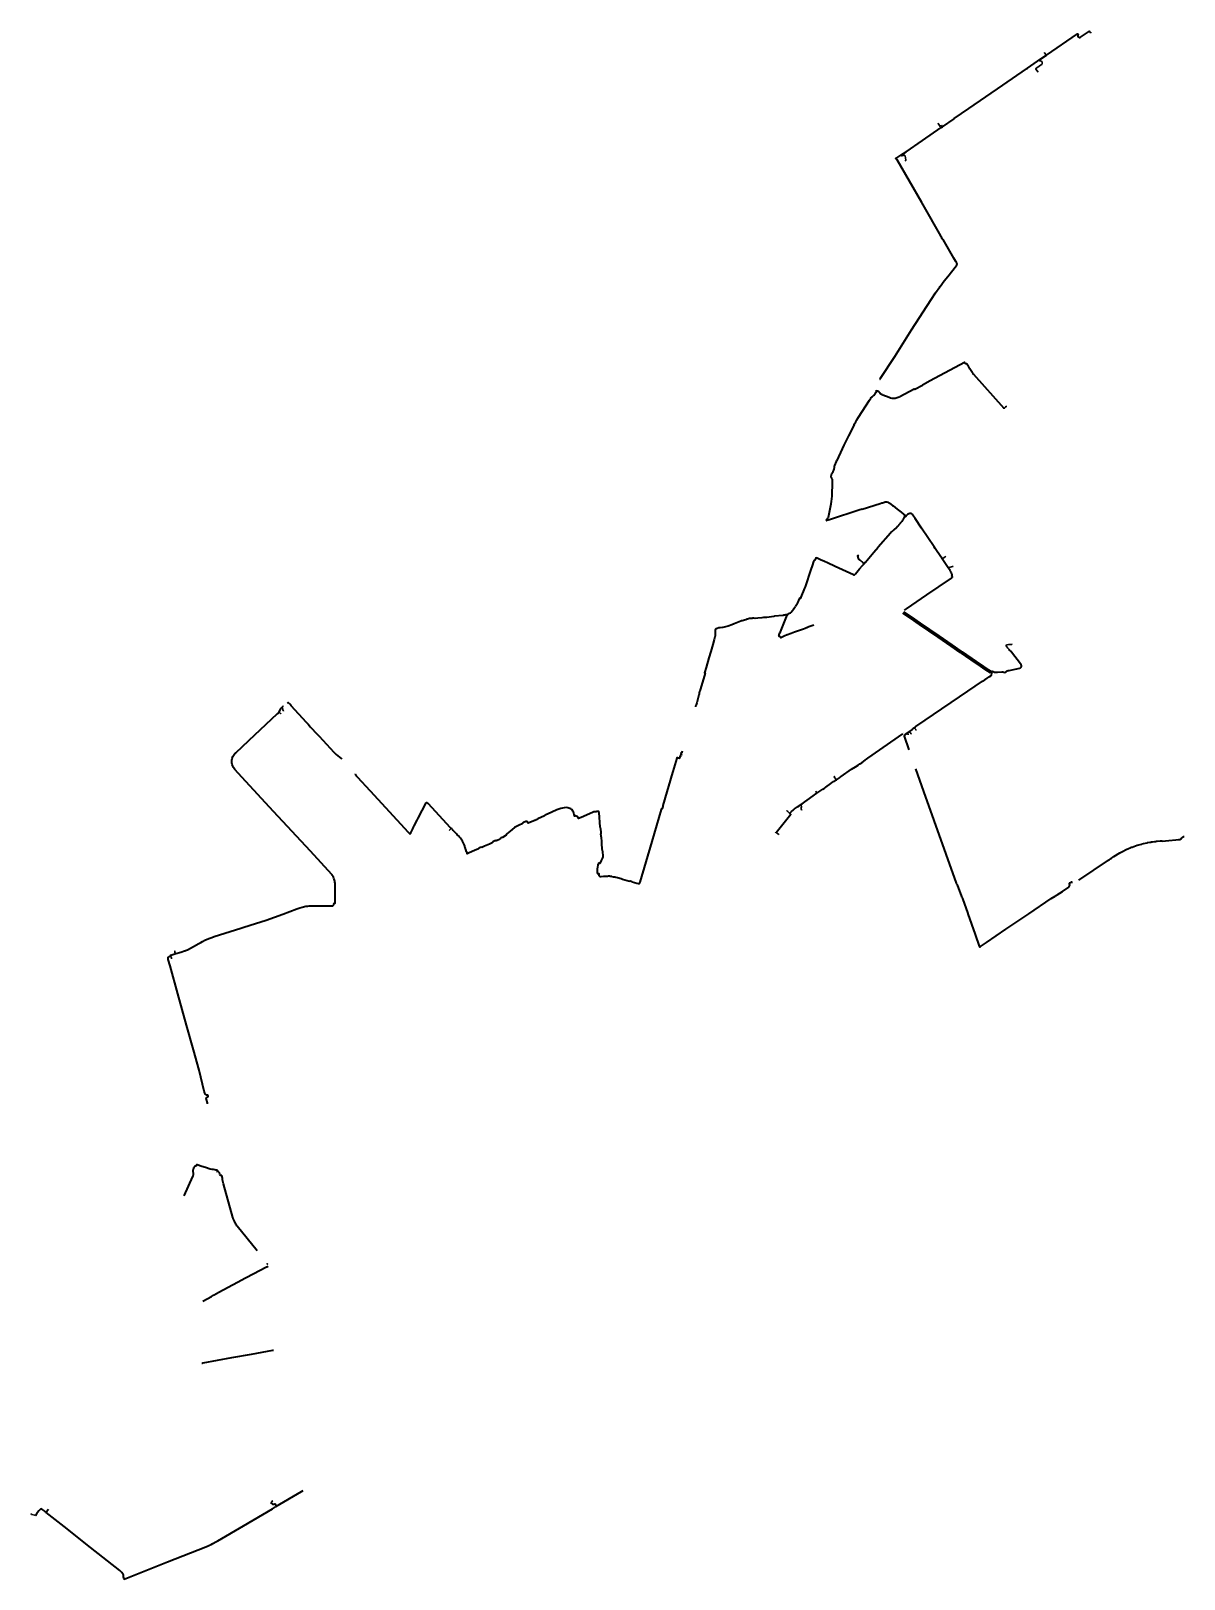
# Model space of a CAD drawing. Header units: metres. Extents: x 253669 to 260302, y 531920 to 540822.
import ezdxf

# ---------------------------------------------------------------- set-up
doc = ezdxf.new("R2010")
doc.units = ezdxf.units.M
doc.header["$PDMODE"] = 96
doc.header["$PDSIZE"] = 2
doc.layers.get('0').update_dxf_attribs({"lineweight": 25})
doc.layers.add('Accesspoint', color=3, linetype='Continuous')
doc.layers.add('Aftakmof', color=7, linetype='Continuous')
for name, color, linetype, lineweight in [('GESTUURDE BORING', 251, 'Continuous', 140), ('GEUL', 4, 'Continuous', 35), ('TUINBORING', 3, 'Continuous', 30)]:
    doc.layers.add(name, color=color, linetype=linetype, lineweight=lineweight)

# ---------------------------------------------------------------- blocks, each defined once
blk = doc.blocks.new('BK')
for p, q in [((-0.1, 0.1), (0.1, -0.1)), ((0.1, 0.1), (-0.1, -0.1))]:
    blk.add_line(p, q)
blk.add_circle((0, 0), 0.16)
blk = doc.blocks.new('*U417')
blk.add_blockref('BK', (0, 0))
blk = doc.blocks.new('*U418')
blk.add_blockref('BK', (0, 0))
blk = doc.blocks.new('*U419')
blk.add_blockref('BK', (0, 0))
blk = doc.blocks.new('*U420')
blk.add_blockref('BK', (0, 0))
blk = doc.blocks.new('*U443')
blk.add_blockref('BK', (0, 0))
blk = doc.blocks.new('aftakmof')
blk.add_circle((0, 0), 0.5)
blk = doc.blocks.new('*U444')
blk.add_blockref('aftakmof', (0, 0))
blk = doc.blocks.new('*U446')
blk.add_blockref('BK', (0, 0))
blk = doc.blocks.new('*U448')
blk.add_blockref('BK', (0, 0))
blk = doc.blocks.new('*U450')
blk.add_blockref('BK', (0, 0))
blk = doc.blocks.new('EVP')
at = {"color": 152, "const_width": 0.16, "flags": 128}
for points in [[(-4.8, -4.8), (4.8, 4.8)], [(-4.8, 4.8), (4.8, -4.8)]]:
    blk.add_lwpolyline(points, dxfattribs=at)
at = {"color": 152, "const_width": 0.16}
blk.add_lwpolyline([(-4.8, -4.8), (4.8, -4.8), (4.8, 4.8), (-4.8, 4.8)], close=True, dxfattribs=at)
blk = doc.blocks.new('*U464')
blk.add_blockref('BK', (0, 0))
blk = doc.blocks.new('*U479')
blk.add_blockref('BK', (0, 0))
blk = doc.blocks.new('*U480')
blk.add_blockref('BK', (0, 0))
blk = doc.blocks.new('*U482')
blk.add_blockref('BK', (0, 0))
blk = doc.blocks.new('*U483')
blk.add_blockref('BK', (0, 0))
blk = doc.blocks.new('*U484')
blk.add_blockref('BK', (0, 0))
blk = doc.blocks.new('*U485')
blk.add_blockref('BK', (0, 0))
blk = doc.blocks.new('*U486')
blk.add_blockref('BK', (0, 0))
blk = doc.blocks.new('*U487')
blk.add_blockref('BK', (0, 0))
blk = doc.blocks.new('*U489')
blk.add_blockref('BK', (0, 0))
blk = doc.blocks.new('*U536')
blk.add_blockref('BK', (0, 0))
blk = doc.blocks.new('*U543')
blk.add_blockref('BK', (0, 0))

msp = doc.modelspace()

# ---------------------------------------------------------------- linework, layer by layer
at = {"color": 30, "linetype": 'Continuous'}
msp.add_point((258963.9, 537288.7), dxfattribs=at)
at = {"layer": 'Accesspoint', "linetype": 'Continuous'}
msp.add_lwpolyline([(255032, 533728.2), (255028.8, 533732.2)], dxfattribs=at)
msp.add_point((255028.8, 533732.2), dxfattribs=at)
at = {"layer": 'GESTUURDE BORING', "linetype": 'Continuous'}
for points in [[(258686.9, 537478.2), (258729.9, 537448.8)], [(258729.9, 537448.8), (258782.6, 537412.9), (258888.7, 537340.1), (258963.8, 537288.7)], [(258963.8, 537288.7), (259016.6, 537252.5)], [(259016.6, 537252.5), (259024.7, 537247), (259104.2, 537192.7)], [(259104.2, 537192.7), (259115.2, 537185.1), (259133.8, 537172.3), (259160.4, 537154.2), (259175.4, 537144.5), (259190.2, 537134.8)]]:
    msp.add_lwpolyline(points, dxfattribs=at)
at = {"layer": 'GEUL'}
for points in [[(259510, 540682.7), (259688.9, 540806)], [(259402.4, 540608.8), (259459.6, 540647.9), (259467.6, 540653.8)], [(259467.6, 540653.8), (259510, 540682.7)], [(258980.5, 540318.5), (259063.3, 540375.4), (259260, 540510.9), (259396.5, 540604.8), (259397.2, 540605.3), (259402.4, 540608.8)], [(258703.2, 540127.5), (258797.1, 540192.1), (258905, 540266.4), (258911.8, 540271)], [(258911.8, 540271), (258979, 540317.4), (258979.8, 540318), (258980.5, 540318.5)], [(258898.5, 539352.4), (258922.9, 539384.3), (258942.6, 539409.6), (258993.9, 539474), (258995.3, 539475.9), (258996, 539477.5), (258996.5, 539480.2), (258996.3, 539483.5), (258995.6, 539485.9), (258992.7, 539491), (258988.7, 539496.8), (258977.7, 539515.4), (258970.2, 539528.8), (258947.6, 539568.2), (258916.5, 539621.8), (258915.2, 539623.4), (258913.7, 539624.8), (258912, 539625.9), (258911.1, 539627), (258908.2, 539632.7), (258905.8, 539637.3), (258902.8, 539644.5), (258801.1, 539822.9), (258793.4, 539836.1), (258652.8, 540081.7), (258651.5, 540082.8), (258649.2, 540083.6), (258647.4, 540084.6), (258646.2, 540085.5), (258645.3, 540087), (258644.2, 540088.6), (258644.6, 540089.5), (258650.4, 540092.7), (258672.6, 540107.1), (258673.7, 540107.8)], [(258673.7, 540107.8), (258703.2, 540127.5)], [(258551.7, 538818.9), (258552.1, 538819.5), (258553.4, 538820.5), (258554.2, 538821.1), (258555.4, 538822.3), (258556.9, 538824.5), (258638, 538950.8), (258735.1, 539102.9), (258847.5, 539278.2), (258872.9, 539316.2), (258897.7, 539351.2), (258898.1, 539351.9), (258898.5, 539352.4)], [(259038.8, 538915.8), (258841.8, 538809.5)], [(259267.8, 538649.9), (259267.3, 538650.5), (259092.7, 538845.8), (259090, 538849.1), (259088.2, 538851.5), (259084.7, 538856.1), (259080.9, 538861.5), (259077.2, 538867.2), (259073.2, 538873.6), (259069.7, 538880), (259066.5, 538885.9), (259063.8, 538891.1), (259060.2, 538898), (259059.2, 538899.7), (259056.4, 538903.2), (259053.6, 538905.7), (259051.4, 538906.9), (259049.6, 538907.3), (259048.1, 538907.6), (259046.2, 538907.7), (259045.8, 538908), (259045.2, 538908.5), (259044.7, 538909.4), (259042, 538913.8), (259041, 538915.2), (259040.1, 538915.7), (259039.4, 538915.9), (259038.8, 538915.8)], [(258582.9, 538114), (258584.3, 538114.4), (258588.5, 538114.8), (258593.2, 538114), (258598.7, 538111.8), (258604.2, 538108.3), (258607.4, 538106.1), (258624.7, 538093.2), (258628.1, 538090.9)], [(258628.1, 538090.9), (258652.3, 538072), (258674.2, 538054.5), (258688.3, 538043.6), (258692.4, 538040.5), (258694.7, 538038.7), (258695.7, 538037), (258696, 538034.5), (258695.7, 538032.3), (258695.6, 538032)], [(258870.8, 537846.3), (258870.5, 537846.7), (258864.5, 537855.8), (258792.6, 537962.5), (258755.2, 538018.5), (258742, 538038.3), (258738.7, 538042.5), (258737.2, 538044), (258734.3, 538045.9), (258730.3, 538046.9), (258725.6, 538046.7), (258719, 538044.9), (258711.1, 538041.3)], [(258911.1, 537786.9), (258910.2, 537787.6), (258903.5, 537797.5), (258870.8, 537846.3)], [(258947.6, 537732.4), (258945.5, 537735.5), (258911.1, 537786.8)], [(258694.9, 537490.7), (258706.2, 537498.8), (258821.8, 537580.4), (258958.5, 537671.6), (258962.8, 537674.8), (258963.3, 537675.1), (258964.4, 537676.1), (258966.7, 537678), (258967, 537678.2), (258968, 537679.4), (258968.9, 537680.2), (258969.9, 537681.2), (258970.2, 537681.8), (258970.3, 537682.6), (258967.8, 537685.3), (258966.8, 537686.6), (258967, 537687.8), (258967.5, 537689.4), (258967.7, 537691.3), (258967.8, 537694.7), (258967.6, 537697), (258966.5, 537699.9), (258965.3, 537703), (258963.7, 537706.2), (258961.5, 537710.5), (258959.8, 537713.7), (258957.6, 537717.4), (258955.9, 537719.8), (258947.6, 537732.4)], [(258757.1, 536820.7), (258757.5, 536821), (258759.5, 536822.6), (258813.6, 536859.1), (259058, 537024.6), (259143.6, 537082.5), (259156.5, 537090.8), (259169.7, 537099.6), (259180.4, 537107.1), (259190, 537114.3), (259192.1, 537115.7), (259195.1, 537117.8), (259195.2, 537118.2), (259195.8, 537128.7), (259195.2, 537129.8), (259194.3, 537131.9), (259194.8, 537133.7), (259197.9, 537139.3), (259199.3, 537139.7), (259203.3, 537138.1), (259206.6, 537137.2), (259208.4, 537136.6), (259211.7, 537135.7), (259213.6, 537135.2), (259215.1, 537135.1), (259215.9, 537135), (259216.6, 537135.2), (259217.3, 537135.1), (259218.6, 537135), (259220.9, 537135.1), (259229.7, 537135.4), (259253.5, 537136.4), (259260.3, 537136.2), (259266.1, 537134.6), (259270.3, 537133.8), (259273.3, 537134.2), (259276.1, 537135.2), (259278.3, 537136.6), (259281.7, 537139.7), (259284.9, 537141.8), (259290.2, 537143.6), (259293.6, 537144.4), (259296.7, 537144.6), (259331, 537151.8), (259356.8, 537157.5), (259359.9, 537158.8), (259362.1, 537160.3), (259363.3, 537161.6), (259364.7, 537163.4), (259366.6, 537167.6), (259366.8, 537172.4), (259365.9, 537176.2), (259362.2, 537182.8), (259310.2, 537250.3), (259308.7, 537251.9), (259306.5, 537253.9), (259304.3, 537255.9), (259300.4, 537259.2), (259295.2, 537261.3), (259294.4, 537261.8)], [(259294.4, 537261.8), (259294, 537262)], [(257518.5, 537032.4), (257518.2, 537031.1), (257515.7, 537022.8), (257513.6, 537014.1), (257512.4, 537007.9), (257511.5, 537004.5), (257498.8, 536958.2), (257495.9, 536947.9), (257494.4, 536944.1), (257492.2, 536938), (257491.1, 536934.6)], [(258709.3, 536784.5), (258710.4, 536785.3), (258721, 536792.5), (258721.2, 536792.6)], [(258721.2, 536792.6), (258740.9, 536805.9), (258742.1, 536808.2), (258744.3, 536811.8), (258749, 536815.4), (258751.9, 536817.5)], [(258751.9, 536817.5), (258752.6, 536817.9), (258757.1, 536820.7)], [(258685.1, 536779.4), (258685.3, 536779.6)], [(258691.9, 536766.2), (258693.4, 536767), (258694.8, 536770.9), (258698, 536775.8), (258699.5, 536777.5), (258709.3, 536784.5)], [(258034.9, 536323.4), (258035.4, 536323.9), (258039.9, 536329.2), (258044, 536333.7), (258053.3, 536341.9), (258061.4, 536348.6), (258079.5, 536361.2), (258087.3, 536366.2), (258096.3, 536372.6)], [(258096.3, 536372.6), (258104.8, 536378.2)], [(257956.6, 536212.3), (258039.3, 536317.9), (258039.2, 536318.3), (258034.5, 536321.9), (258034.4, 536322.6), (258034.9, 536323.4)], [(257954.1, 536209), (257956.6, 536212.3)], [(260176.6, 536163.8), (260165.3, 536162.8), (260147.4, 536160.9), (260146, 536161.1), (260144.9, 536161), (260143.2, 536160.5), (260137.1, 536159.5), (260131.3, 536158.9), (260119.7, 536158.1), (260118.7, 536158), (260116.7, 536157.3), (260115.2, 536156.8), (260111.8, 536156.2), (260105.2, 536155.3), (260094, 536153.5), (260090, 536152.8)], [(260176.6, 536163.8), (260215.5, 536167.4), (260253.9, 536170.9), (260269.3, 536172.4), (260273.3, 536172.9), (260277.8, 536173.5), (260281.9, 536174.9), (260284.3, 536176.4), (260287, 536178.9), (260289, 536181.6), (260291.6, 536184.8), (260293.6, 536186.9), (260296.2, 536188.6), (260299.9, 536190), (260302.1, 536190.4)], [(259876.3, 536060.1), (259876.3, 536060.1), (259880.6, 536063.1), (259884.3, 536065.4), (259890.5, 536069.7), (259897.6, 536074.4), (259932.4, 536095.1), (259941.1, 536100.1), (259948.6, 536103.8), (259969.8, 536114.5), (259982, 536120.6), (259983.3, 536121.2)], [(259983.3, 536121.2), (259991.5, 536124.6)], [(259991.5, 536124.6), (259991.5, 536124.6), (259994.4, 536125.8), (260000.6, 536128.2), (260003.4, 536129.2), (260013.3, 536132.8), (260032.9, 536139.6), (260058.5, 536146.7), (260060.8, 536147.6), (260069.7, 536148.9), (260090, 536152.8)], [(259697, 535939.1), (259867.5, 536054.1), (259870.8, 536056.5)], [(259870.8, 536056.5), (259876.3, 536060.1)], [(258997.8, 535912.5), (259021.7, 535845.3)], [(259165.2, 535581), (259277.9, 535657.3), (259408.4, 535745), (259538.5, 535832.6)]]:
    msp.add_lwpolyline(points, dxfattribs=at)
at = {"layer": 'GEUL', "linetype": 'Continuous'}
for points in [[(259688.9, 540806), (259689.7, 540806.2), (259691.1, 540804.5), (259692.2, 540802.8), (259692.4, 540801.5), (259691.6, 540800.2), (259690.5, 540796.6), (259690.8, 540793.1), (259691.9, 540790.5), (259694.1, 540787.9), (259696.3, 540785.8), (259698.5, 540784.6), (259701.1, 540784.2), (259704.4, 540784.4), (259707.4, 540785.5), (259759, 540821.6)], [(258404, 538556.3), (258407.2, 538562.4), (258414.2, 538574.5), (258420.6, 538585.1), (258430.2, 538601.1), (258492.9, 538698.9), (258496, 538703.9), (258500.1, 538710.1), (258502.9, 538714.3), (258506.5, 538718), (258509.1, 538720), (258511.8, 538721.8), (258514.6, 538723.8), (258518.5, 538727), (258521.4, 538730), (258522.8, 538731.1), (258529.7, 538742.8), (258533.3, 538747.9), (258533.3, 538748.8), (258532, 538751.5), (258531.8, 538752.3), (258532.6, 538752.7), (258533.6, 538753)], [(258533.6, 538753), (258534.7, 538753.3), (258536.4, 538753.3), (258539.4, 538753), (258541.3, 538752.1), (258543.5, 538750.4), (258545.7, 538748.1), (258547.2, 538746), (258550.4, 538742.3), (258553.1, 538739.9), (258556.3, 538737.4), (258558.6, 538735.6), (258561.1, 538733.9), (258564, 538732.3), (258567.2, 538730.7), (258569.5, 538729.5), (258605, 538715.4), (258613.8, 538712.1), (258620.6, 538710.3), (258624.7, 538709.8), (258629.7, 538709.7), (258634.8, 538710), (258640.4, 538711.1), (258646.3, 538712.8), (258652.5, 538714.9), (258662.5, 538718.9), (258665.2, 538719.9), (258667.2, 538720.9), (258749.2, 538764.3)], [(258749.2, 538764.3), (258750, 538764.7), (258750.6, 538764.1), (258752, 538762), (258752.5, 538761.5), (258753.2, 538761.7), (258798.1, 538785.8)], [(258841.8, 538809.5), (258798.1, 538785.8)], [(258404, 538556.3), (258371.5, 538494.2), (258345.4, 538440.1), (258335.1, 538418.5), (258305.1, 538352.8)], [(258279.8, 538237.9), (258279.8, 538238.6), (258279.8, 538240.3), (258279.6, 538244.8), (258278.5, 538247.4), (258271.5, 538257.7), (258270.8, 538259.5), (258271.5, 538262.7), (258273.6, 538269.3), (258277, 538276.6), (258283.6, 538288.4), (258286.8, 538295.7), (258288.8, 538301.2), (258289.4, 538304.9), (258290.7, 538311.8), (258292, 538319.2), (258293.3, 538323.5), (258302.2, 538346), (258305.1, 538352.8)], [(258449.7, 538071.5), (258430.6, 538065.9), (258268.7, 538012.4), (258249.1, 538006.1), (258247.6, 538005.9), (258247, 538006.7), (258245.1, 538011.8), (258245.5, 538012.6), (258247.9, 538014.2), (258250.5, 538016.7), (258252.9, 538019.4), (258254.8, 538022.3), (258256.1, 538024.9), (258256.6, 538026.7), (258271.8, 538102.1), (258274.2, 538115.9), (258276.3, 538131.6), (258277.7, 538146.6), (258278.4, 538155.2), (258280.4, 538222), (258279.9, 538237.1), (258279.8, 538237.9)], [(258449.7, 538071.5), (258553.5, 538105), (258563.5, 538108.3), (258566.6, 538109.2), (258579.6, 538112.8), (258582.9, 538114)], [(258695.6, 538032), (258694.5, 538030), (258691.9, 538025.4), (258690.8, 538022.9), (258686, 538014.9), (258683.7, 538011.3), (258682.2, 538008.6), (258680.3, 538005.6), (258677.8, 538001.8), (258674.2, 537997.1), (258672.6, 537995.1), (258671.1, 537993.3), (258669.8, 537991.7), (258669.1, 537990.8), (258668.3, 537989.7), (258667.3, 537988.5), (258666.4, 537987.4), (258665.9, 537986.8), (258664.9, 537985.6), (258663.7, 537984.1), (258662.8, 537983.1), (258661.7, 537982), (258659.9, 537979.9), (258659, 537978.8), (258657.5, 537977.2), (258652.1, 537971.6), (258649.7, 537969), (258648.2, 537967.5), (258632.4, 537952.6), (258629, 537949.6), (258626.4, 537947.2), (258621.2, 537942.3), (258619.6, 537940.8), (258617.7, 537938.9), (258613.9, 537934.9), (258613, 537933.8), (258543.2, 537853)], [(258695.6, 538032), (258698.4, 538031), (258700.5, 538030.7), (258701.5, 538030.7), (258702.7, 538032.6), (258703.7, 538034.8), (258705, 538036.6), (258706.9, 538038.7), (258709.1, 538040.4), (258711.1, 538041.3)], [(258469.5, 537767.6), (258518.4, 537824.4), (258543.2, 537853)], [(258170.9, 537771.8), (258162.3, 537746.5), (258155.1, 537725.4), (258151.1, 537713.7), (258125.6, 537636.9)], [(258401.8, 537693.3), (258400.2, 537694.1), (258294.3, 537742.9), (258250.6, 537762.7), (258233.1, 537770.9), (258211, 537781), (258191.5, 537789.9), (258185.9, 537792.6), (258185.4, 537792), (258183, 537787.4), (258178.3, 537778.5), (258176.4, 537777), (258173.3, 537775.8), (258171.8, 537774.8), (258170.9, 537771.8)], [(258469.4, 537767.4), (258461.6, 537758.2), (258460.6, 537757.5), (258459.8, 537757.6), (258458.9, 537758.8), (258458.8, 537759.9), (258458.1, 537761.5), (258456.8, 537763.1), (258438.4, 537778.5), (258433.1, 537782.4), (258432.2, 537783.4), (258431.5, 537785.4), (258428.8, 537791.1), (258428.3, 537792.5), (258427.1, 537798.1), (258425.1, 537803.4), (258425, 537804.4), (258425.4, 537805), (258430, 537807.4), (258431.7, 537809.5)], [(258404.7, 537692.6), (258404.3, 537692.5), (258403, 537692.8), (258401.8, 537693.3)], [(258404.7, 537692.6), (258411.3, 537700.1), (258436.1, 537728.6), (258452.2, 537747.2), (258458.5, 537754.5), (258459.8, 537756.2), (258460.1, 537756.7), (258460, 537757.6)], [(258124, 537632), (258121.9, 537626.3), (258120.1, 537621), (258119.5, 537618.4), (258098.3, 537565.9), (258097.4, 537564.2), (258097.4, 537564.2), (258096.4, 537560.6), (258095.6, 537558.9), (258094.5, 537559.1), (258090.9, 537560.1), (258090.1, 537560), (258089.3, 537558.6), (258088.7, 537556.7), (258079.3, 537534.3), (258078.1, 537531.6), (258077.6, 537530.4), (258076.6, 537529), (258075.8, 537527.7), (258075.1, 537526.3), (258074.1, 537524.8), (258067.4, 537513)], [(258125.6, 537636.9), (258124, 537632)], [(258019.8, 537463.4), (258022.3, 537468.4), (258024.5, 537470.5), (258027.4, 537471.3), (258033, 537473.8), (258037.4, 537476.8), (258041.8, 537480.5), (258047.9, 537486.9), (258057.2, 537498.2), (258060.3, 537502.8), (258065.4, 537510.3), (258067.4, 537513)], [(257715, 537412.8), (257699.9, 537406.4), (257679.7, 537398.5), (257664.7, 537394.8), (257649, 537391.9)], [(257883.6, 537448.5), (257883.1, 537448.5), (257873.1, 537447.7), (257849.9, 537445.2), (257835, 537444.3), (257826.7, 537444.5), (257821.1, 537444.5), (257818.2, 537444.3), (257808.5, 537443.3), (257802.3, 537442.7), (257790.9, 537440.3), (257788.3, 537439.4), (257785.8, 537438.3), (257783.4, 537437.2), (257781, 537436.1), (257760.6, 537430.7), (257755.9, 537429.6), (257753.3, 537428.9), (257751.7, 537428.5), (257715, 537412.8)], [(257900.1, 537449.6), (257899.9, 537449.6), (257890.4, 537448.8), (257883.6, 537448.5)], [(258019.8, 537463.4), (258019.9, 537464), (258019.6, 537464.4), (258019.2, 537464.7), (258016.1, 537464.7), (258013.5, 537464.7), (258011.7, 537464.4), (258006.2, 537463.3), (258002, 537462.6), (257999.1, 537462.1), (257996.7, 537461.4), (257993.7, 537460.7), (257946.7, 537456.2), (257944.8, 537455.6), (257942.5, 537454.9), (257901.3, 537449.7), (257900.1, 537449.6)], [(257986, 537333.9), (257982.7, 537332.3), (257982.1, 537332.5), (257980.9, 537334.8), (257980.1, 537336.6), (257979.9, 537337.5), (257979.1, 537338.3), (257977.6, 537338.4), (257975.6, 537338.8), (257974, 537339.1), (257972.8, 537339.7), (257972.3, 537340.9), (257972.1, 537342.2), (257972.3, 537345.2), (257973.1, 537349.7), (257973.4, 537350.5), (257974.9, 537354.8), (257977.8, 537361.6), (257980.5, 537367.4), (258019.7, 537462.8), (258019.8, 537463.4)], [(257649, 537391.9), (257646.6, 537391.7), (257633.2, 537390.2), (257625.6, 537389.1), (257616.5, 537386), (257609.5, 537383.2), (257608.5, 537382.7), (257607.2, 537382.1), (257606.9, 537381.5), (257607.1, 537380.2), (257607.2, 537379.4), (257606.8, 537379), (257605.2, 537378.7), (257604.6, 537378.4), (257604.6, 537377.6), (257605.3, 537371.9), (257605.7, 537366.1), (257605.8, 537361.7), (257605.7, 537356.7), (257605.4, 537352.1), (257605, 537347.9), (257604.4, 537343.8), (257603.2, 537336.8), (257601.7, 537329.5), (257599.9, 537322.8), (257591.3, 537293.2), (257579.8, 537252.8)], [(258172.1, 537405.1), (258143.2, 537394.6), (258133.1, 537390.4), (258129.9, 537388.8), (258127.3, 537387.6), (258123.1, 537386.2), (258113.1, 537382.6), (258061.6, 537363.9), (258042.3, 537357.2), (258021.7, 537349.9), (258019.8, 537349), (258002.6, 537341.8), (257990.1, 537336.1), (257986, 537333.9)], [(257579.8, 537252.8), (257569.4, 537217.8)], [(257569.4, 537217.8), (257553.1, 537162.2), (257544.1, 537131.2), (257544.1, 537130.5), (257546.3, 537129.7), (257546.7, 537129.2), (257520.2, 537039.2), (257518.5, 537032.4)], [(255407, 535960.8), (255404.5, 535964.7), (255401.5, 535969.2), (255400, 535971.3), (255276.3, 536105.4), (255063.9, 536334.5), (254882.4, 536531), (254842.2, 536575), (254833.9, 536586), (254829.7, 536593.9), (254826.1, 536603.6), (254824.2, 536613.3), (254823.9, 536621.2), (254824.4, 536628.5), (254826.5, 536638.5), (254828.3, 536643.9), (254831.2, 536650.3), (254834, 536655.7), (254837.9, 536661.5), (254842, 536666.3), (254846.1, 536670.8), (254849.2, 536673.8), (254921.2, 536740.7), (254922.8, 536742.3), (255088.2, 536896.5), (255091.1, 536899.3), (255095.5, 536904.2), (255096.8, 536906), (255097.6, 536907), (255105.9, 536924.2), (255107.4, 536926.5), (255112.6, 536929.5), (255114.6, 536931.3), (255114.9, 536932), (255115.1, 536933.4), (255115.7, 536935.7), (255119.6, 536939.8), (255120.9, 536940.8)], [(255145.7, 536957.2), (255147.8, 536959.7), (255148.5, 536960.2), (255148.9, 536959.9), (255152.3, 536956.4), (255154.4, 536954.9), (255156.5, 536953.8), (255157.8, 536953.2), (255161, 536950.1), (255161.5, 536949.2), (255161.5, 536947.8), (255162.2, 536946), (255164, 536943.9), (255253, 536847.6), (255263.8, 536835.3), (255271.3, 536826.8), (255276, 536821.2), (255318.1, 536776.1), (255325.5, 536767.8)], [(255325.5, 536767.8), (255326.5, 536766.7), (255411.6, 536674.8), (255413.5, 536672.7), (255415.9, 536670.1), (255417.4, 536668.5), (255418.8, 536667), (255419.7, 536666.2), (255420.9, 536665.1), (255422.2, 536664.2), (255423.4, 536663.1), (255425, 536662), (255425.6, 536661.4), (255454.5, 536638.7), (255455.1, 536638.2), (255455.9, 536637.7), (255456.4, 536637.2)], [(258302.1, 536515.9), (258307.8, 536519.3), (258315, 536524.2), (258319.8, 536528.1), (258324, 536531.3), (258329.9, 536535.6), (258389.8, 536576.5), (258412.8, 536591.1), (258428, 536600.7), (258438, 536607.4), (258448.1, 536614.1), (258470.6, 536631), (258474.7, 536633.7), (258483.9, 536640.7), (258685.1, 536779.4)], [(258691.9, 536766.2), (258719.1, 536688.3)], [(257124.4, 535932.3), (257125.6, 535931), (257126.9, 535929.8), (257155.3, 535921.4), (257161.5, 535919.6), (257164.9, 535919), (257167.5, 535919.2), (257169.8, 535920.1), (257171.4, 535921.4), (257172.3, 535922.7), (257172.5, 535923.5), (257173.1, 535926.4), (257241.8, 536160.6), (257296.4, 536345.6), (257297.2, 536348.9), (257297.5, 536349.8), (257297.8, 536350.4), (257298.7, 536350.4), (257299.1, 536350.4), (257299.4, 536350.5), (257300, 536350.6), (257300.7, 536350.7), (257301.4, 536351.1), (257301.5, 536351.3), (257301.7, 536351.5), (257305.1, 536363.1), (257306.4, 536367.7), (257362.2, 536557.4), (257361.9, 536558.2), (257362.9, 536563.1), (257386.5, 536641.1), (257387.1, 536643.5), (257387.7, 536643.6), (257388.7, 536643.3), (257392.3, 536642.5), (257399.3, 536640.3), (257400.2, 536640), (257400.7, 536640.1), (257401.1, 536640.4), (257401.6, 536641.1), (257402.2, 536642.6), (257403.8, 536648.2), (257405.6, 536654.1), (257406.7, 536658.4), (257411, 536673.6), (257412, 536674.1), (257413, 536673.8), (257414.1, 536673.6), (257414.8, 536673.7), (257415.2, 536674.6), (257417.3, 536682.6)], [(255532.9, 536548.6), (255533.7, 536547.4), (255535.8, 536544.4), (255537.5, 536541.9), (255540, 536538.6), (255543.5, 536534.5), (255544.9, 536533.1)], [(255544.9, 536533.1), (255546.7, 536531.1), (255617.8, 536454.1)], [(258758.2, 536578.5), (258804.3, 536449), (258990.7, 535921.8), (258991.1, 535919.9), (258992.3, 535917.6), (258992.8, 535916.7), (258994.2, 535915.4), (258997.1, 535913.3), (258997.8, 535912.5)], [(255617.8, 536454.1), (255620, 536451.7), (255708.1, 536357.1)], [(258104.8, 536378.2), (258120, 536389.4), (258133.6, 536399.1), (258147.7, 536408.8), (258155.1, 536414), (258190.6, 536438.5)], [(258190.6, 536438.5), (258224.6, 536462), (258228.1, 536464.4), (258231.8, 536466.7), (258234, 536468), (258239, 536471.4), (258241.8, 536473.5), (258270.6, 536495.2), (258280.1, 536502.2), (258284.9, 536505.6), (258289, 536508.4), (258292.4, 536510.2), (258297.6, 536513.3), (258302.1, 536515.9)], [(255708.1, 536357.1), (255839.2, 536215.5), (255846.3, 536207.6), (255847.6, 536206.2), (255848.7, 536205.7), (255849.5, 536205.6), (255850.3, 536205.6), (255851.2, 536206.2), (255852.5, 536207.3), (255853.3, 536207.9), (255854.4, 536209.6), (255854.4, 536209.6), (255854.9, 536210.7), (255861.1, 536226.4)], [(255861.1, 536226.4), (255861.6, 536227.6), (255863.1, 536230.8), (255865.3, 536234.7), (255870.5, 536243.9), (255873.9, 536250.4), (255891.5, 536284.3), (255897.4, 536295.7), (255943.3, 536383.3), (255943.6, 536384), (255943.9, 536384.9), (255944.2, 536385.3), (255949.8, 536382.1), (255951.1, 536381.3), (255952.2, 536381.1), (256081.3, 536241.1), (256081.3, 536241.1), (256082.9, 536239.8), (256086.8, 536236.2)], [(257011.5, 535959.4), (257004.6, 535960.1), (257001.4, 535960.5), (256997.4, 535960.9), (256992.3, 535960.8), (256984.9, 535960.7), (256967.4, 535960.3), (256962, 535959.9), (256948.5, 535958.1), (256945.2, 535957.7), (256943.1, 535957.6), (256940.6, 535959), (256939.3, 535961.2), (256938.6, 535963.6), (256937.4, 535973.6), (256937.1, 535974.3), (256936.4, 535974.4), (256931.1, 535974), (256930.3, 535974.4), (256929.5, 535976.6), (256928.7, 535980.6), (256928.3, 535986.3), (256928.4, 535992.5), (256928.8, 536000.8), (256929, 536006.1), (256929.3, 536013), (256931.4, 536024.3), (256932.8, 536030), (256934.9, 536036.4), (256935.5, 536037.4), (256936.5, 536037.6), (256941, 536036.7), (256942.8, 536036.3), (256944.1, 536036.3), (256945.1, 536037.6), (256951.3, 536051.9), (256956.6, 536063.1), (256958.3, 536067.6), (256960, 536073.6), (256960.5, 536076), (256960.4, 536078.5), (256958.7, 536101.5), (256958.2, 536105), (256957.3, 536107.9), (256956.5, 536110.1), (256955.5, 536117.2), (256952.7, 536150.4), (256952.5, 536154.4), (256953.1, 536157.3), (256953.4, 536160.6), (256951.2, 536184.2), (256950.5, 536186), (256949.3, 536188.4), (256948.7, 536194.6), (256948.1, 536201.5), (256948.3, 536206.3), (256948.9, 536210.6), (256946.5, 536235.8), (256945.9, 536237.8), (256944.6, 536241), (256944.2, 536243.1), (256936.8, 536328.3), (256936.3, 536330.6), (256936, 536331.8), (256935.5, 536333.7), (256934.9, 536333.9), (256927.8, 536333.4), (256926.4, 536333.3), (256924, 536332.7), (256920.2, 536332.4), (256906.1, 536331), (256903.3, 536330), (256848.2, 536304.5), (256825.4, 536295.3), (256822.8, 536294.6), (256818.7, 536293.7), (256817.7, 536294.4), (256816.4, 536296.9), (256814, 536302.9), (256813.3, 536303.9), (256812.9, 536304.3), (256812.2, 536304.6), (256810.7, 536304.3), (256808.3, 536304.5), (256806, 536306.4), (256804.4, 536308), (256803.3, 536308.8), (256801.5, 536308.7), (256797.3, 536307.6), (256796.7, 536307.7), (256796, 536309.8), (256794.7, 536315), (256791.9, 536325), (256789.7, 536330.4), (256785.9, 536336.4), (256783.5, 536340), (256779.6, 536344.2), (256773.8, 536348.7), (256768.9, 536351.6), (256763.5, 536353.4), (256757.3, 536355.2), (256748.2, 536356.6), (256736.8, 536355.3), (256727.5, 536353.1), (256716.3, 536350), (256710.5, 536348), (256699.4, 536344.5), (256695, 536342.6), (256641.1, 536318.7), (256634.4, 536315.7), (256627.6, 536312.8), (256626.1, 536311.8), (256624.5, 536310.4), (256623, 536309.6), (256584.7, 536291.6), (256578.9, 536288.2), (256575.9, 536286.4), (256572.6, 536284.6), (256568.1, 536282.5), (256567, 536282.2), (256566.1, 536282.6), (256564.7, 536282.2), (256561, 536280.6), (256529.7, 536267.2), (256528.6, 536267.3), (256528, 536268.1), (256527.2, 536269.8), (256524.8, 536274.7), (256523.6, 536275.9), (256520.6, 536276.8), (256519.2, 536276.8), (256517.9, 536276.8), (256515.7, 536276.5), (256502.8, 536270.6), (256500.3, 536269.4), (256499.4, 536268.6), (256498.5, 536266.8), (256497, 536265), (256494.6, 536262.8), (256477.8, 536254.9), (256466.9, 536249.6), (256451.6, 536241.1), (256436.3, 536230.6), (256425, 536221.1), (256407.3, 536204.8), (256406.4, 536203.8), (256402.4, 536198.3), (256382, 536185), (256378.9, 536183.5), (256373.4, 536181.7), (256371.9, 536180.8), (256370.7, 536179.5), (256369.1, 536177), (256366.7, 536174.1), (256364.1, 536172.1), (256354.2, 536168.1), (256351.1, 536166.9), (256351.1, 536166.9), (256348.3, 536165.9), (256346, 536165.5), (256342.6, 536165.5), (256341.5, 536166.1), (256341.1, 536166.1), (256325.5, 536159.4), (256325, 536157.5), (256324, 536155.2), (256322.9, 536154.1), (256307, 536146.6), (256277.8, 536134), (256265.7, 536128.3), (256263, 536127.5), (256259.9, 536127.8), (256255.7, 536127.2), (256250, 536125), (256247.3, 536124.1), (256246.3, 536123.1), (256245.2, 536120.8), (256244.5, 536118.7), (256243.4, 536118.1), (256220.1, 536108.4), (256190.1, 536095.8), (256178.6, 536090.8), (256178.5, 536091.1), (256178.5, 536092.1), (256178.4, 536093.9), (256178.2, 536095.4), (256175.5, 536101.6), (256169.8, 536115), (256168.8, 536118.2), (256168.3, 536121.2), (256166, 536127.2), (256165.3, 536130.5), (256165, 536133.3), (256162.9, 536139.1), (256161.5, 536142.9), (256158.8, 536147.8), (256150.7, 536163), (256147.6, 536168.7), (256143.8, 536174.8), (256139.3, 536181), (256135.1, 536185.6), (256127.8, 536193.7), (256121.6, 536200.2), (256116.1, 536205.5), (256112.4, 536208.8), (256105.3, 536216.3), (256098.4, 536224.8), (256095.6, 536227.4), (256089.9, 536233.3), (256086.8, 536236.2)], [(255419.1, 535814.9), (255419.2, 535816.9), (255419.1, 535916.9), (255418.4, 535922.2), (255417.7, 535927.7), (255416.5, 535933.3), (255415, 535939.1), (255413.4, 535944.6), (255412.2, 535948.6), (255409.6, 535956), (255407, 535960.8)], [(257011.5, 535959.4), (257018, 535958.5), (257027.3, 535957.1), (257033.7, 535956), (257040.5, 535954.6), (257044.1, 535953.6), (257063.9, 535948), (257072.8, 535945.3), (257111.4, 535933.9), (257113.3, 535934), (257115.2, 535934.3), (257116.2, 535934.7), (257122.1, 535933.2), (257124, 535932.5), (257124.4, 535932.3)], [(259538.5, 535832.6), (259560.1, 535847.1), (259567.2, 535851.2), (259567.7, 535851), (259572.5, 535853.8), (259603.2, 535874.2), (259638.9, 535898.2)], [(259638.9, 535898.2), (259639.4, 535898.8), (259645.4, 535909.2), (259645.4, 535910.2), (259644.9, 535911.6), (259643.5, 535915.4), (259642.9, 535917.2)], [(259660.6, 535924.7), (259659, 535925.3), (259654.9, 535926.8), (259654.3, 535926.7), (259653.7, 535926.6), (259652.8, 535926.2), (259648.8, 535924), (259643.5, 535921.5), (259642.5, 535921), (259642, 535920.5), (259642.1, 535919.4), (259642.9, 535917.2)], [(254684.6, 534653.5), (254683.8, 534657.8), (254678.1, 534678.4), (254677.9, 534680.6), (254677.8, 534682.5), (254678.6, 534685.4), (254679.8, 534688.2), (254682.2, 534691.3), (254684.8, 534693.3), (254687.6, 534694.7), (254688.1, 534695.3), (254688, 534696.3), (254687.4, 534701.6), (254686.8, 534701.8), (254682.4, 534701.9), (254679.2, 534702.2), (254676.3, 534703.4), (254674.7, 534704.4), (254672.6, 534706.5), (254670.6, 534709.9), (254668.9, 534714.2), (254667.6, 534718.8), (254665.9, 534724.8), (254637.6, 534846.3), (254604.1, 534962.8), (254564.1, 535105.8), (254513.7, 535285.4), (254469.3, 535445.7), (254458.8, 535482.6), (254457.9, 535485.7), (254457.6, 535487.9), (254457.5, 535490.9), (254457.7, 535493.7), (254458.6, 535495.2), (254460.9, 535496.8), (254466, 535499), (254472.4, 535501.1), (254473.3, 535501.5), (254473.8, 535501.8), (254473.9, 535502.7), (254472.6, 535506.9), (254475.4, 535507.8), (254480.1, 535509.3), (254502.3, 535516.2), (254531.9, 535525.2), (254553.2, 535532.2), (254556.5, 535533.2), (254557.2, 535533.5), (254569.3, 535538.9), (254604.9, 535557.9), (254635.7, 535574.3), (254645.7, 535580), (254655.9, 535585.5), (254670, 535592.8), (254683, 535599.3), (254719.3, 535613.1), (254722.4, 535614), (254876.3, 535662.5), (254893.4, 535667.6), (254960.7, 535688.8), (255023, 535709.3), (255117.6, 535743.2), (255199.4, 535774.1), (255216.7, 535780.3), (255229.9, 535784.4), (255251.2, 535788.6), (255262.1, 535790), (255270.2, 535790.7), (255276.3, 535791), (255399.9, 535790.8), (255402.9, 535790.9), (255405, 535791.4), (255407.4, 535792.5), (255409.8, 535794.4), (255411.5, 535797.6), (255412, 535800.1), (255412.4, 535805.3), (255412.9, 535806), (255413.8, 535806.2), (255417.9, 535806.3), (255419.2, 535807), (255419.2, 535810.1), (255419.1, 535814.9)], [(259021.7, 535845.4), (259022.4, 535843.5), (259024.1, 535840.9), (259026, 535837.7), (259027.1, 535835.1), (259028.1, 535832.7), (259058.5, 535746.3)], [(259058.5, 535746.3), (259059, 535744.8), (259100.7, 535625.9), (259124.5, 535559.2), (259124.8, 535558), (259125.6, 535556.2), (259126.6, 535556.1), (259131.5, 535558.2), (259165.2, 535581)], [(254741.4, 534272.8), (254739.8, 534272.1), (254737.7, 534271.3), (254732.9, 534272), (254726.6, 534273.2), (254718.3, 534274.5), (254710.7, 534275.6), (254699.1, 534277.8), (254672.6, 534286.7), (254652.4, 534293.1), (254625.2, 534302), (254623, 534302.5), (254622.1, 534302.2), (254621.3, 534301.5), (254619.2, 534296.7), (254618.7, 534295.5), (254617.8, 534295), (254616.8, 534295.2), (254615.4, 534295.1), (254613.8, 534294.7), (254611.4, 534293.6), (254609.3, 534292), (254607.6, 534289.8), (254606.2, 534287.3), (254604.8, 534284.6), (254603.3, 534280.6), (254602.2, 534277.5), (254602.2, 534277.6), (254601.6, 534275.7), (254601.3, 534274.6), (254601, 534273), (254600.9, 534271.2), (254600.8, 534269.8), (254600.9, 534268.5), (254602.5, 534248.2), (254602.3, 534246.4), (254602, 534244.2), (254601.6, 534242.5), (254601.1, 534240.3), (254600.5, 534238.1), (254599.7, 534235.5), (254599, 534233.8), (254548.5, 534122.7)], [(254969.5, 533806.9), (254855.3, 533948.3), (254853.8, 533950.5), (254851, 533954.6), (254846.9, 533961.2), (254845.5, 533963.8), (254842.4, 533970), (254841, 533972.9), (254839.1, 533977.4), (254837.2, 533981.9), (254835.9, 533984.9), (254834.8, 533987.8), (254833.9, 533990.1), (254832.7, 533993.2), (254831.9, 533995.5), (254831, 533998.1), (254777, 534192.8), (254771, 534216.3), (254770.4, 534218.9), (254770.5, 534220.4), (254771, 534222.3), (254770.8, 534223.9), (254766.2, 534239.7), (254765.6, 534240.9), (254764.7, 534241.1), (254761.1, 534240.5), (254759.7, 534240.5), (254758.9, 534241.3), (254756.3, 534247.3), (254752.9, 534255.2), (254750.1, 534259.5), (254747.3, 534262), (254745, 534262.6), (254737, 534262.6), (254736.4, 534262.7)], [(254869.5, 533633.3), (254871, 533634), (255023.4, 533715), (255025, 533715.2), (255027.3, 533715.7), (255030.6, 533717.3), (255034.1, 533718.6)], [(254718.9, 533551.8), (254722.6, 533554), (254750.3, 533569.3), (254858.1, 533626.6), (254868.3, 533632.5), (254869.5, 533633.3)], [(254658.6, 533518.4), (254707.2, 533544.8), (254714.1, 533548.9), (254718.9, 533551.8)], [(255064.7, 533234.6), (255062, 533234.4), (255059.3, 533234.2), (254936.1, 533211.9), (254822.6, 533191.4), (254657.1, 533160.4), (254654.6, 533160.1), (254651.3, 533159.4)], [(255232.9, 532426.9), (255222.6, 532420.7), (255076.1, 532335.2)], [(254743.4, 532140), (254891.6, 532226.8), (255058.4, 532324.1), (255076.1, 532335.2)], [(255082.2, 532338.7), (255082.2, 532339), (255078.5, 532345), (255074.6, 532350.8), (255073.4, 532351.2), (255071, 532349.8), (255067.4, 532348.6), (255065.1, 532348.3), (255063.6, 532348.6), (255062.5, 532349), (255049.3, 532359.3)], [(254199, 531946.2), (254198.8, 531946.9), (254196.5, 531951.6), (254192.6, 531957.3), (254186.6, 531963.6), (254180.4, 531968.8), (254011, 532102.2), (253859.8, 532221.9), (253756.9, 532303.2), (253754.9, 532304.8), (253751.2, 532307), (253742.6, 532313.3), (253731.7, 532322), (253727.9, 532323), (253725.1, 532322.7), (253723.5, 532322), (253721.2, 532320), (253714.8, 532312.8), (253701.3, 532294.4), (253694.6, 532284.3)], [(253755.7, 532304.2), (253757.4, 532306.6), (253769.7, 532322.1)], [(254199, 531946.2), (254199.9, 531942.9), (254200.3, 531940.3), (254199.9, 531938.7), (254199.3, 531936.9), (254198.6, 531935), (254198.9, 531933.1), (254200.9, 531926.7), (254202.2, 531923.6), (254203.3, 531921.1), (254204.1, 531920.3), (254205, 531920), (254330.2, 531969.9), (254453.9, 532018.3), (254631.1, 532088.3), (254683.8, 532109.2), (254696.2, 532114.7), (254705.5, 532119), (254715.4, 532124), (254732, 532133.2), (254743.4, 532140)]]:
    msp.add_lwpolyline(points, dxfattribs=at)
at = {"layer": 'TUINBORING', "linetype": 'Continuous'}
for points in [[(259758.7, 540821.4), (259760.1, 540819.4), (259760.4, 540816), (259760.2, 540813.1), (259761.4, 540812.5), (259765.8, 540812.7), (259766.8, 540812.3), (259768.5, 540812.1), (259770.6, 540812.6)], [(255096.8, 536905.9), (255099.4, 536902.7), (255105.1, 536896.5), (255106.3, 536896), (255107.4, 536896.6)], [(255114.9, 536932), (255115.5, 536930.6), (255117.5, 536920.8), (255118.3, 536917.9), (255120.8, 536915.2), (255122.6, 536911.8), (255122.8, 536910.9)], [(257404.8, 536651.6), (257407.4, 536649.4), (257408, 536648.5), (257408.2, 536647.8)], [(257407.7, 536661.8), (257414.9, 536659.8), (257415.1, 536660.3)], [(258302.1, 536515.9), (258299.5, 536519.5), (258290.1, 536533), (258290, 536534), (258291.9, 536535.5), (258292.8, 536536.1)], [(256086.8, 536236.2), (256086.1, 536235.4), (256082.3, 536231.4), (256080.1, 536230.2), (256078, 536228.5), (256078, 536227.5), (256076, 536225.4), (256074.9, 536224.5)], [(254473.3, 535501.5), (254473.9, 535500.4), (254476.7, 535492.6), (254477.5, 535489), (254477.7, 535488.1), (254478.2, 535486.6)], [(254501.8, 535516.1), (254501, 535516.9), (254500.1, 535517.7), (254499.3, 535519.6), (254497.7, 535524.3), (254497.1, 535527.6), (254497.1, 535532.3), (254497.6, 535532.4)], [(255050.8, 532358.1), (255058.9, 532368.8), (255059.6, 532369.8)], [(253695.3, 532285.4), (253692.4, 532287.1), (253674.6, 532291.7), (253672.9, 532291.6), (253670, 532294.2), (253669.1, 532295.1)]]:
    msp.add_lwpolyline(points, dxfattribs=at)
at = {"layer": 'TUINBORING'}
for points in [[(259467.6, 540653.8), (259468.3, 540653), (259470.3, 540650.5), (259471.1, 540649.8), (259472.2, 540650.1), (259474.1, 540650.7), (259476.7, 540650.5), (259478.9, 540650), (259481, 540648.5), (259483.1, 540646.3), (259485.3, 540643.4), (259486.3, 540640.9), (259486.7, 540638.3), (259486.5, 540635.7), (259486.4, 540633.6), (259486.2, 540632.1), (259484.7, 540630.4), (259483.4, 540629.3), (259480.5, 540627), (259477, 540624.4), (259448.2, 540603.5), (259448.8, 540602.5), (259449.3, 540601.9), (259463, 540584.1)], [(259510, 540682.7), (259508.7, 540684.7), (259498.4, 540698.2)], [(258911.8, 540271), (258911.9, 540272.3), (258910.9, 540276), (258909.4, 540278.3), (258908.4, 540278.3), (258903.6, 540276), (258899.9, 540273.3), (258899.1, 540273.4), (258887.5, 540290.5), (258886.5, 540291.8)], [(258673.7, 540107.8), (258674.1, 540107.2), (258676.5, 540104.4), (258677.2, 540103.9), (258678.6, 540104.4), (258683, 540106.1), (258686.4, 540106.7), (258691.3, 540108), (258693.3, 540107.8), (258694.8, 540106.7), (258696, 540105), (258697.1, 540103.3), (258697.8, 540101.2), (258701.6, 540081.8), (258701.2, 540079.9), (258700.1, 540078.1), (258698.9, 540076.9), (258701.3, 540073.5)], [(259282.1, 538663), (259281.9, 538662.8), (259281.4, 538662.4), (259280.7, 538662.3), (259280, 538662.8), (259279.1, 538663.3), (259278.1, 538662.4), (259274.6, 538659.8), (259273, 538658.5), (259272.1, 538657.1), (259271.6, 538655.2), (259271, 538653.9), (259269.4, 538652.3), (259267.3, 538650.5)], [(258911.1, 537786.8), (258914.1, 537789.1), (258928.1, 537798), (258930.8, 537799.7), (258931.4, 537801.1), (258931.3, 537801.5)], [(258947.6, 537732.4), (258948, 537732.8), (258950.7, 537735.8), (258951.8, 537736.5), (258969.9, 537742.8), (258972.9, 537743.2), (258973.5, 537742.5), (258973.6, 537741.9)], [(259294.4, 537261.8), (259294.5, 537261.9), (259295.7, 537264.6), (259296, 537266.1), (259295.6, 537266.9), (259294.1, 537267.9), (259291.5, 537269.5), (259289.7, 537270.9), (259288, 537272.4), (259277, 537287.6), (259277.2, 537288), (259285.4, 537292.8), (259292.7, 537294.4), (259297, 537294.4), (259301.7, 537294.1), (259303.6, 537293.3), (259310.1, 537294.3), (259310.7, 537294.8), (259310.9, 537295.9), (259310.6, 537296.8)], [(258721.2, 536792.6), (258721.3, 536792.5), (258721.4, 536792.4), (258727.9, 536786.4), (258731, 536782.1), (258732.3, 536779.8), (258732.4, 536779.4), (258732.6, 536779)], [(258751.9, 536817.5), (258752.1, 536816.4), (258754.4, 536811.8), (258759.2, 536805.2), (258760.2, 536803.1), (258760.3, 536801.8), (258759.7, 536801.1), (258758.7, 536800.4)], [(258709.3, 536784.5), (258714.5, 536775.6), (258714.8, 536775.1), (258714.9, 536775)], [(258190.6, 536438.5), (258190.5, 536438.6), (258190, 536439.4), (258188.8, 536441.8), (258188, 536443), (258186.7, 536444.6), (258183.2, 536449.8)], [(258096.3, 536372.6), (258096.8, 536372), (258099.9, 536366.7), (258101, 536364.1), (258101.4, 536362.3), (258101.5, 536360.6), (258100.5, 536355.1), (258100.1, 536350.8), (258099.2, 536348.8), (258101.2, 536343.4), (258102.4, 536342.4), (258103.9, 536343.2), (258104.4, 536343.6), (258104.8, 536343.8)], [(258034.9, 536323.4), (258034.8, 536323.4), (258033.3, 536324.7), (258022, 536334.3), (258017.4, 536337.5), (258017.4, 536338.1), (258017.8, 536338.6)], [(257956.6, 536212.3), (257963.8, 536206.9), (257971, 536202.2), (257971.2, 536201.5), (257971.2, 536201.2), (257970.7, 536200.6)]]:
    msp.add_lwpolyline(points, dxfattribs=at)

# ---------------------------------------------------------------- block references
at = {"layer": 'Accesspoint'}
for name, p in [('aftakmof', (259758.7, 540821.4)), ('aftakmof', (259467.6, 540653.8)), ('aftakmof', (259510, 540682.7)), ('aftakmof', (258911.8, 540271)), ('BK', (258980.5, 540318.5)), ('aftakmof', (258673.7, 540107.8)), ('*U464', (258793.4, 539836.1)), ('BK', (258898.5, 539352.4)), ('BK', (258841.8, 538809.5)), ('BK', (258449.7, 538071.5)), ('*U480', (258695.6, 538032)), ('*U479', (258683.8, 538011.3)), ('aftakmof', (258911.1, 537786.8)), ('BK', (258729.9, 537448.8)), ('BK', (257608.9, 537383)), ('BK', (257579.8, 537252.8)), ('BK', (258963.8, 537288.7)), ('BK', (259016.6, 537252.5)), ('aftakmof', (259294.4, 537261.8)), ('BK', (259104.2, 537192.7)), ('aftakmof', (255096.8, 536905.9)), ('aftakmof', (255114.9, 536932)), ('aftakmof', (258709.3, 536784.5)), ('aftakmof', (258721.2, 536792.6)), ('aftakmof', (258751.9, 536817.5)), ('BK', (258757.1, 536820.7)), ('BK', (255325.5, 536767.8)), ('*U448', (258715, 536700.1)), ('aftakmof', (257404.8, 536651.6)), ('aftakmof', (257407.7, 536661.8)), ('aftakmof', (258190.6, 536438.5)), ('*U444', (258302.1, 536515.9)), ('*U446', (258801.2, 536457.6)), ('aftakmof', (258096.3, 536372.6)), ('*U536', (256478.9, 536255.5)), ('BK', (256573, 536284.8)), ('BK', (256812.5, 536304.4)), ('BK', (256936.3, 536330.3)), ('aftakmof', (258034.9, 536323.4)), ('aftakmof', (256086.8, 536236.2)), ('BK', (256381, 536184.5)), ('aftakmof', (257956.6, 536212.3)), ('BK', (256203.1, 536101.2)), ('BK', (255407, 535960.8)), ('BK', (257011.5, 535959.4)), ('BK', (257124.4, 535932.3)), ('BK', (255419.1, 535814.9)), ('*U443', (259135.9, 535561.2)), ('aftakmof', (254473.3, 535501.5)), ('aftakmof', (254501.8, 535516.1)), ('BK', (254556.7, 535533.3)), ('BK', (254718.9, 533551.8)), ('aftakmof', (255050.8, 532358.1)), ('BK', (255076.1, 532335.2)), ('aftakmof', (255082.2, 532338.7)), ('aftakmof', (253695.3, 532285.4)), ('aftakmof', (253755.7, 532304.2)), ('EVP', (254743.4, 532140)), ('EVP', (254199, 531946.2))]:
    msp.add_blockref(name, p, dxfattribs=at)
for name, p, rotation in [('EVP', (259402.4, 540608.8), 307.9663226618424), ('EVP', (258533.6, 538753), 284.4391408829132), ('*U482', (258749.2, 538764.3), 64.99499127895119), ('*U543', (258279.8, 538237.9), 81.48116622746088), ('EVP', (258870.8, 537846.3), 38.07831505549805), ('*U489', (258401.8, 537693.3), 154.0523440665611), ('aftakmof', (258947.6, 537732.4), 324.5302365305679), ('*U486', (258124, 537632), 249.924704550691), ('*U485', (258125.6, 537636.9), 251.5268032533166), ('*U487', (258097.4, 537564.2), 254.4316410364751), ('*U484', (257883.6, 537448.5), 174.5486662650986), ('*U483', (257900.1, 537449.6), 174.3746904908859), ('EVP', (258016.1, 537464.7), 359.6499658294526), ('EVP', (259195.2, 537129.8), 293.2803045119339), ('BK', (259190.2, 537134.8), 5.683600044608565), ('EVP', (257518.5, 537032.4), 344.5068647495665), ('EVP', (258685.1, 536779.4), 32.70525071128423), ('EVP', (255544.9, 536533.1), 306.9225739748499), ('BK', (255617.8, 536454.1), 4.796768818294598), ('BK', (255708.1, 536357.1), 346.0515513390126), ('BK', (255861.1, 536226.4), 37.76075362489325), ('*U419', (259983.3, 536121.2), 23.0236412373037), ('*U420', (259991.5, 536124.6), 204.2917810901781), ('*U417', (259870.8, 536056.5), 33.69989330875505), ('*U418', (259876.3, 536060.1), 38.76944530606985), ('*U450', (259058.5, 535746.3), 287.6548101953527), ('EVP', (254472.6, 535506.9), 16.92896268604859), ('EVP', (255027.1, 533715.7), 21.82368531438294), ('BK', (255028.8, 533732.2), 331.6375543832636), ('EVP', (254869.5, 533633.3), 27.96518722382003)]:
    msp.add_blockref(name, p, dxfattribs=dict(at, rotation=rotation))
at = {"layer": 'Aftakmof'}
msp.add_blockref('aftakmof', (259267.3, 538650.5), dxfattribs=at)

doc.saveas('drawing.dxf')
